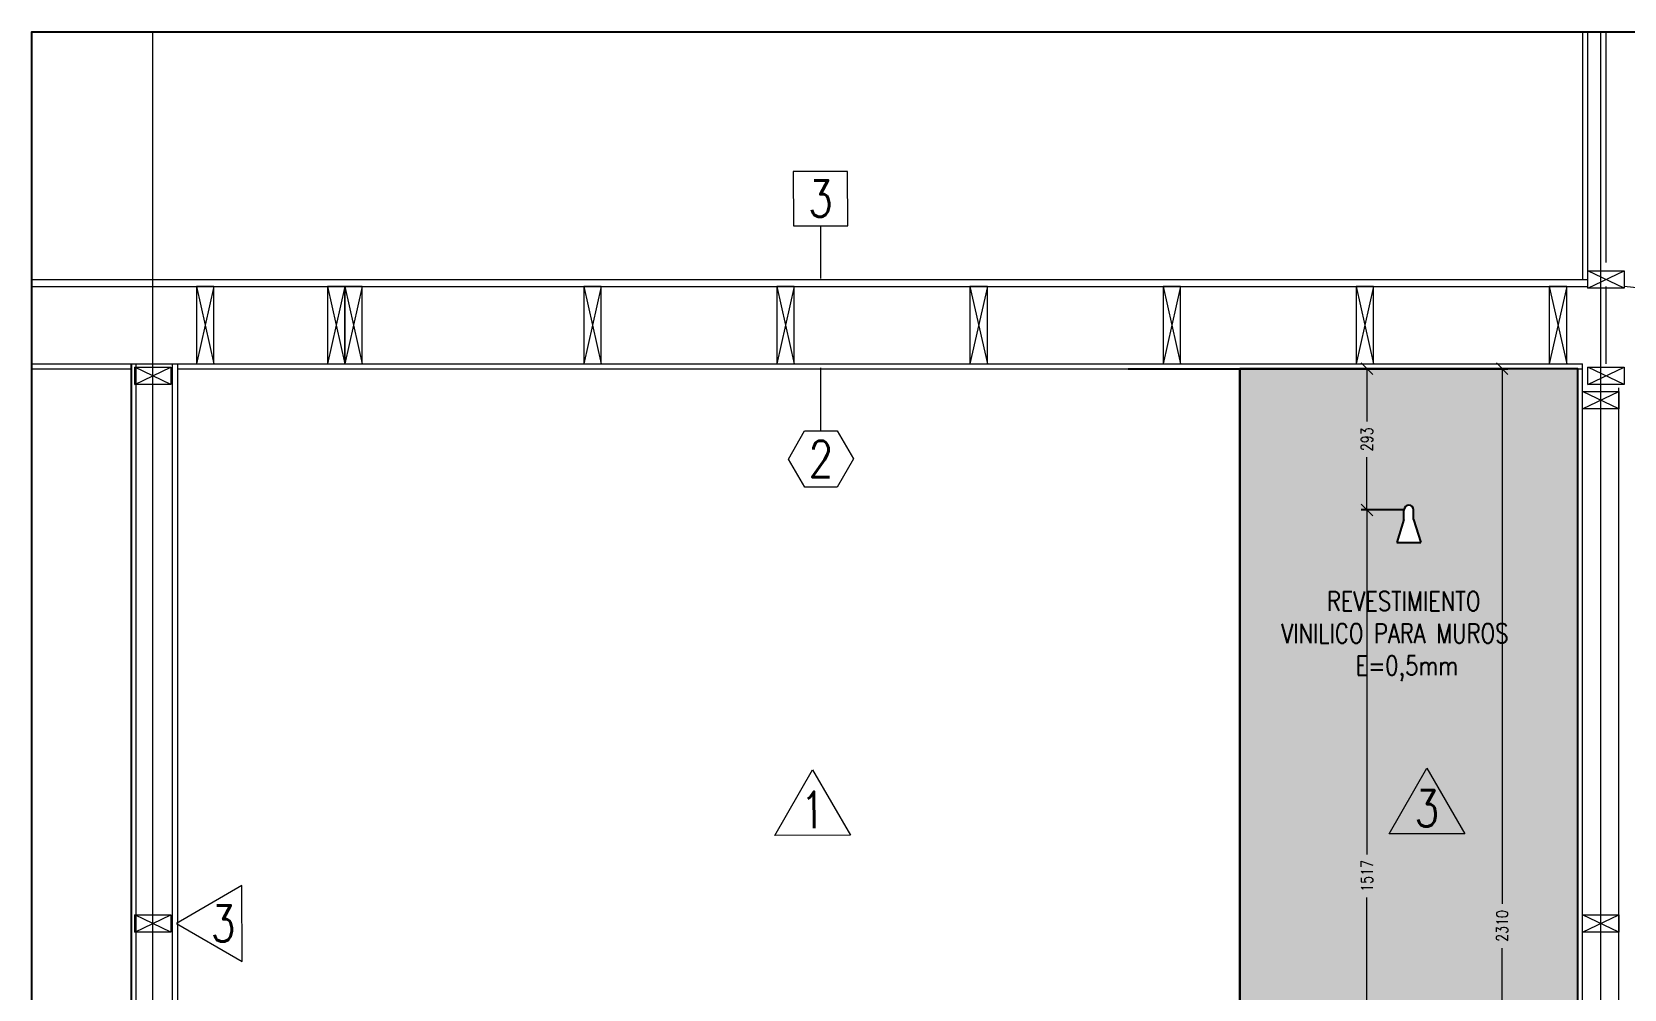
# Model space of a CAD drawing. Header units: metres. Extents: x -2 to 690, y -116 to 73.
# Drawn here: x 629.019 to 632.318, y 26.574 to 28.558 of the extents above; entities that cross this region are included whole.
import ezdxf

# ---------------------------------------------------------------- set-up
doc = ezdxf.new("R2010")
doc.units = ezdxf.units.M
doc.header["$LTSCALE"] = 5
doc.header["$MEASUREMENT"] = 0
doc.layers.get('0').update_dxf_attribs({"color": 30})
doc.layers.get('DEFPOINTS').update_dxf_attribs({"color": 210})
for name, color, linetype, lineweight in [('A-ANNO-DIMS', 3, 'Continuous', 18), ('A-ANNO-SYMB', 3, 'Continuous', 18), ('A-ANNO-TEXT', 3, 'Continuous', 18), ('A-DETL-MBND', 3, 'Continuous', 18), ('A-ELEV-MBE2', 4, 'Continuous', 25), ('A-ELEV-PATT', 8, 'Continuous', 18), ('A-WALL-PATT', 8, 'Continuous', 18), ('A-WALL-STUD', 3, 'Continuous', 18)]:
    doc.layers.add(name, color=color, linetype=linetype, lineweight=lineweight)
doc.styles.add('E-ROMANS', font='romans.shx', dxfattribs={"width": 0.8})
doc.dimstyles.new('E-0020_TICK_12', dxfattribs={"dimscale": 0.001, "dimtxt": 24, "dimasz": 24, "dimexe": 12, "dimexo": 8, "dimgap": 12, "dimtad": 0, "dimdec": 0, "dimlfac": 1000, "dimzin": 0, "dimdsep": 46, "dimtxsty": 'E-ROMANS', "dimblk": 'OBLIQUE', "dimcen": 12, "dimclrd": 256, "dimclre": 256, "dimclrt": 256, "dimadec": 0, "dimazin": 0, "dimtfac": 1, "dimtdec": 0, "dimtmove": 1, "dimatfit": 3, "dimldrblk": 'OPEN90', "dimfxl": 1, "dimtfill": 1, "dimtolj": 1, "dimtzin": 0, "dimlwd": -1, "dimarcsym": 0})

# ---------------------------------------------------------------- blocks, each defined once
blk = doc.blocks.new('_Oblique')
at = {"color": 0, "linetype": 'ByBlock', "lineweight": -2}
blk.add_line((-0.5, -0.5), (0.5, 0.5), dxfattribs=at)
blk = doc.blocks.new('*D134')
at = {"layer": 'A-ANNO-DIMS', "lineweight": -2, "transparency": 16777216}
for p, q in [((631.978, 27.8596), (631.7727, 27.8596)), ((631.8636, 27.5668), (631.7727, 27.5668))]:
    blk.add_line(p, q, dxfattribs=at)
at = {"layer": 'A-ANNO-DIMS', "transparency": 16777216}
for p, q in [((631.7847, 27.8596), (631.7847, 27.7499)), ((631.7847, 27.5668), (631.7847, 27.6765))]:
    blk.add_line(p, q, dxfattribs=at)
at = {"layer": 'DEFPOINTS', "color": 0, "transparency": 16777216}
for p in [(631.986, 27.8596), (631.7847, 27.5668), (631.8716, 27.5668)]:
    blk.add_point(p, dxfattribs=at)
at = {"layer": 'A-ANNO-DIMS', "transparency": 16777216, "xscale": 0.024, "yscale": 0.024, "zscale": 0.024}
for p, rotation in [((631.7847, 27.8596), 90), ((631.7847, 27.5668), 270)]:
    blk.add_blockref('_Oblique', p, dxfattribs=dict(at, rotation=rotation))
at = {"layer": 'A-ANNO-DIMS', "transparency": 16777216, "insert": (631.7847, 27.7132), "char_height": 0.024, "attachment_point": 5, "rotation": 90, "style": 'E-ROMANS', "bg_fill": 3, "box_fill_scale": 1.25, "bg_fill_color": 256, "bg_fill_true_color": 13158600, "bg_fill_transparency": 0}
blk.add_mtext('\\A1;293', dxfattribs=at)
blk = doc.blocks.new('_Open90')
at = {"color": 0, "linetype": 'ByBlock', "lineweight": -2}
for p, q in [((0, 0), (-1, 0)), ((-0.5, 0.5), (0, 0)), ((0, 0), (-0.5, -0.5))]:
    blk.add_line(p, q, dxfattribs=at)
blk = doc.blocks.new('*D135')
at = {"layer": 'A-ANNO-DIMS', "lineweight": -2, "transparency": 16777216}
for p, q in [((631.8636, 27.5668), (631.7727, 27.5668)), ((631.9736, 26.0496), (631.7727, 26.0496))]:
    blk.add_line(p, q, dxfattribs=at)
at = {"layer": 'A-ANNO-DIMS', "transparency": 16777216}
for p, q in [((631.7847, 27.5668), (631.7847, 26.8526)), ((631.7847, 26.0496), (631.7847, 26.7637))]:
    blk.add_line(p, q, dxfattribs=at)
at = {"layer": 'DEFPOINTS', "color": 0, "transparency": 16777216}
for p in [(631.8716, 27.5668), (631.7847, 26.0496), (631.9816, 26.0496)]:
    blk.add_point(p, dxfattribs=at)
at = {"layer": 'A-ANNO-DIMS', "transparency": 16777216, "xscale": 0.024, "yscale": 0.024, "zscale": 0.024}
for p, rotation in [((631.7847, 27.5668), 90), ((631.7847, 26.0496), 270)]:
    blk.add_blockref('_Oblique', p, dxfattribs=dict(at, rotation=rotation))
at = {"layer": 'A-ANNO-DIMS', "transparency": 16777216, "insert": (631.7847, 26.8082), "char_height": 0.024, "attachment_point": 5, "rotation": 90, "style": 'E-ROMANS', "bg_fill": 3, "box_fill_scale": 1.25, "bg_fill_color": 256, "bg_fill_true_color": 13158600, "bg_fill_transparency": 0}
blk.add_mtext('\\A1;1517', dxfattribs=at)
blk = doc.blocks.new('*D148')
at = {"layer": 'A-ANNO-DIMS', "lineweight": -2, "transparency": 16777216}
for p, q in [((631.29, 27.8596), (632.0769, 27.8596)), ((631.29, 25.5496), (632.0769, 25.5496))]:
    blk.add_line(p, q, dxfattribs=at)
at = {"layer": 'A-ANNO-DIMS', "transparency": 16777216}
for p, q in [((632.0649, 27.8596), (632.0649, 26.7504)), ((632.0649, 25.5496), (632.0649, 26.6587))]:
    blk.add_line(p, q, dxfattribs=at)
at = {"layer": 'DEFPOINTS', "color": 0, "transparency": 16777216}
for p in [(631.282, 27.8596), (631.282, 25.5496), (632.0649, 25.5496)]:
    blk.add_point(p, dxfattribs=at)
at = {"layer": 'A-ANNO-DIMS', "transparency": 16777216, "xscale": 0.024, "yscale": 0.024, "zscale": 0.024}
for p, rotation in [((632.0649, 27.8596), 90), ((632.0649, 25.5496), 270)]:
    blk.add_blockref('_Oblique', p, dxfattribs=dict(at, rotation=rotation))
at = {"layer": 'A-ANNO-DIMS', "transparency": 16777216, "insert": (632.0649, 26.7046), "char_height": 0.024, "attachment_point": 5, "rotation": 90, "style": 'E-ROMANS', "bg_fill": 3, "box_fill_scale": 1.25, "bg_fill_color": 256, "bg_fill_true_color": 13158600, "bg_fill_transparency": 0}
blk.add_mtext('\\A1;2310', dxfattribs=at)

msp = doc.modelspace()

# ---------------------------------------------------------------- linework, layer by layer
msp.add_lwpolyline([(629.0194, 24.3549), (629.0194, 28.5577), (633.1095, 28.5577), (633.1095, 24.3549)], close=True)
at = {"layer": 'A-ANNO-SYMB'}
for p, q in [((629.2701, 25.0446), (629.2701, 28.5577)), ((632.2691, 25.0446), (632.2691, 28.5577))]:
    msp.add_line(p, q, dxfattribs=at)
at = {"layer": 'A-ANNO-TEXT'}
for p, q in [((630.653, 28.1558), (630.6532, 28.0466)), ((630.6537, 27.7307), (630.6535, 27.8616))]:
    msp.add_line(p, q, dxfattribs=at)
for points in [[(630.7091, 28.2684), (630.5966, 28.2682), (630.5968, 28.1557), (630.7093, 28.1559)], [(630.6202, 27.6141), (630.5865, 27.6723), (630.62, 27.7307), (630.6874, 27.7308), (630.7211, 27.6725), (630.6875, 27.6142)], [(630.6367, 27.0284), (630.7154, 26.8926), (630.5585, 26.8924)], [(629.3188, 26.7096), (629.4548, 26.6313), (629.4546, 26.7882)]]:
    msp.add_lwpolyline(points, close=True, dxfattribs=at)
at = {"layer": 'A-DETL-MBND'}
for p, q in [((632.2317, 28.0446), (632.2319, 28.5577)), ((632.2426, 28.0446), (632.2426, 28.5577)), ((632.8176, 27.9796), (632.3176, 28.0296)), ((629.2256, 27.8696), (629.2356, 27.8696)), ((629.3106, 25.5856), (629.3106, 27.8696)), ((632.2216, 27.8596), (632.2316, 27.8596)), ((632.2316, 27.8596), (632.2316, 27.8696)), ((632.3066, 25.5856), (632.3066, 27.8196))]:
    msp.add_line(p, q, dxfattribs=at)
for points in [[(629.0194, 28.0446), (632.2426, 28.0446)], [(629.0194, 28.0296), (632.2426, 28.0296)], [(629.0194, 27.8696), (632.2316, 27.8696)], [(629.0194, 27.8596), (629.2256, 27.8596)], [(629.2256, 27.8696), (629.2256, 25.5496)], [(629.2356, 25.5496), (629.2356, 27.8696)], [(629.3106, 25.5496), (629.3216, 25.5496), (629.3216, 27.8696)], [(629.3216, 27.8596), (632.2316, 27.8596)], [(632.2216, 27.8596), (632.2216, 25.5496)], [(632.2316, 25.5496), (632.2316, 27.8596)]]:
    msp.add_lwpolyline(points, dxfattribs=at)
at = {"layer": 'A-ELEV-MBE2'}
for p, q in [((629.2256, 25.5496), (629.2256, 27.8696)), ((631.5216, 26.4496), (631.5216, 27.8596))]:
    msp.add_line(p, q, dxfattribs=at)
msp.add_lwpolyline([(631.5216, 27.8596), (631.5216, 26.0496), (632.2216, 26.0496), (632.2216, 27.8596), (631.5216, 27.8596)], dxfattribs=at)
at = {"layer": 'A-WALL-PATT', "ltscale": 0.1}
for p, q in [((632.2801, 28.0796), (632.2801, 28.5577)), ((632.2801, 27.8696), (632.2801, 28.0296)), ((632.2691, 26.7346), (632.2691, 27.7696)), ((632.2691, 25.5996), (632.2691, 26.6846))]:
    msp.add_line(p, q, dxfattribs=at)
at = {"layer": 'A-WALL-STUD'}
for p, q in [((632.3176, 28.0266), (632.2426, 28.0626)), ((632.2426, 28.0266), (632.3176, 28.0626)), ((629.3076, 27.8266), (629.2326, 27.8626)), ((629.2326, 27.8266), (629.3076, 27.8626)), ((632.3176, 27.8266), (632.2426, 27.8626)), ((632.2426, 27.8266), (632.3176, 27.8626)), ((632.3066, 27.7766), (632.2316, 27.8126)), ((632.2316, 27.7766), (632.3066, 27.8126)), ((629.3076, 26.6916), (629.2326, 26.7276)), ((629.2326, 26.6916), (629.3076, 26.7276)), ((632.3066, 26.6916), (632.2316, 26.7276)), ((632.2316, 26.6916), (632.3066, 26.7276))]:
    msp.add_line(p, q, dxfattribs=at)
for points in [[(632.3176, 28.0266), (632.2426, 28.0266), (632.2426, 28.0626), (632.3176, 28.0626)], [(629.3076, 27.8266), (629.2326, 27.8266), (629.2326, 27.8626), (629.3076, 27.8626)], [(632.3176, 27.8266), (632.2426, 27.8266), (632.2426, 27.8626), (632.3176, 27.8626)], [(632.3066, 27.7766), (632.2316, 27.7766), (632.2316, 27.8126), (632.3066, 27.8126)], [(629.3076, 26.6916), (629.2326, 26.6916), (629.2326, 26.7276), (629.3076, 26.7276)], [(632.3066, 26.6916), (632.2316, 26.6916), (632.2316, 26.7276), (632.3066, 26.7276)]]:
    msp.add_lwpolyline(points, close=True, dxfattribs=at)
for points in [[(629.3606, 28.0296), (629.3606, 27.8696), (629.3966, 27.8696), (629.3966, 28.0296), (629.3606, 28.0296)], [(629.3966, 28.0296), (629.3606, 27.8696)], [(629.3606, 28.0296), (629.3966, 27.8696)], [(629.6316, 28.0296), (629.6316, 27.8696), (629.6676, 27.8696), (629.6676, 28.0296), (629.6316, 28.0296)], [(629.6676, 28.0296), (629.6316, 27.8696)], [(629.6316, 28.0296), (629.6676, 27.8696)], [(629.6676, 28.0296), (629.6676, 27.8696), (629.7036, 27.8696), (629.7036, 28.0296), (629.6676, 28.0296)], [(629.7036, 28.0296), (629.6676, 27.8696)], [(629.6676, 28.0296), (629.7036, 27.8696)], [(630.1626, 28.0296), (630.1626, 27.8696), (630.1986, 27.8696), (630.1986, 28.0296), (630.1626, 28.0296)], [(630.1986, 28.0296), (630.1626, 27.8696)], [(630.1626, 28.0296), (630.1986, 27.8696)], [(630.5626, 28.0296), (630.5626, 27.8696), (630.5986, 27.8696), (630.5986, 28.0296), (630.5626, 28.0296)], [(630.5986, 28.0296), (630.5626, 27.8696)], [(630.5626, 28.0296), (630.5986, 27.8696)], [(630.9626, 28.0296), (630.9626, 27.8696), (630.9986, 27.8696), (630.9986, 28.0296), (630.9626, 28.0296)], [(630.9986, 28.0296), (630.9626, 27.8696)], [(630.9626, 28.0296), (630.9986, 27.8696)], [(632.1626, 28.0296), (632.1626, 27.8696), (632.1986, 27.8696), (632.1986, 28.0296), (632.1626, 28.0296)], [(632.1986, 28.0296), (632.1626, 27.8696)], [(632.1626, 28.0296), (632.1986, 27.8696)]]:
    msp.add_lwpolyline(points, dxfattribs=at)

# ---------------------------------------------------------------- texts
at = {"layer": 'A-ANNO-TEXT', "char_height": 0.075, "attachment_point": 5, "style": 'E-ROMANS'}
for s, insert, rotation in [('\\pi-0.45,l0.45,t0.45;3', (630.6529, 28.2121), 0.0878), ('\\pi-0.45,l0.45,t0.45;2', (630.6538, 27.6724), 0.0878), ('\\pi-0.45,l0.45,t0.45;1', (630.6369, 26.9451), 0.0878), ('\\pi-0.45,l0.45,t0.45;3', (629.4157, 26.7097), 0.0887)]:
    msp.add_mtext(s, dxfattribs=dict(at, insert=insert, rotation=rotation))

# ---------------------------------------------------------------- next in the draw order: dimensions: what is measured, and where the dimension line sits
at = {"layer": 'A-ANNO-DIMS'}
dim = msp.add_linear_dim(base=(631.7847, 27.5668), p1=(631.986, 27.8596), p2=(631.8716, 27.5668), angle=270, dimstyle='E-0020_TICK_12', dxfattribs=at)
dim.commit()
dim.dimension.update_dxf_attribs({"geometry": '*D134', "text_midpoint": (631.7847, 27.7132)})

# ---------------------------------------------------------------- next in the draw order: dimensions: what is measured, and where the dimension line sits
dim = msp.add_linear_dim(base=(631.7847, 26.0496), p1=(631.8716, 27.5668), p2=(631.9816, 26.0496), angle=270, dimstyle='E-0020_TICK_12', dxfattribs=at)
dim.commit()
dim.dimension.update_dxf_attribs({"geometry": '*D135', "text_midpoint": (631.7847, 26.8082)})

# ---------------------------------------------------------------- next in the draw order: dimensions: what is measured, and where the dimension line sits
dim = msp.add_linear_dim(base=(632.0649, 25.5496), p1=(631.282, 27.8596), p2=(631.282, 25.5496), angle=270, dimstyle='E-0020_TICK_12', dxfattribs=at)
dim.commit()
dim.dimension.update_dxf_attribs({"geometry": '*D148', "text_midpoint": (632.0649, 26.7046)})

# ---------------------------------------------------------------- next in the draw order: hatches: boundary and pattern name
at = {"layer": 'A-ELEV-PATT'}
h = msp.add_hatch(dxfattribs=at)
h.set_pattern_fill('DOTS', color=1, scale=0.02, style=0)
h.set_pattern_definition([(0, (-52.462414, -46.735694), (0.015875, 0.03175), [0, -0.03175])])
h.paths.add_polyline_path([(632.2216, 27.8596), (631.5216, 27.8596), (631.5216, 26.0496), (632.2216, 26.0496)])
h.paths.add_polyline_path([(631.8965, 27.4996), (631.8467, 27.4996), (631.8616, 27.5469), (631.8616, 27.5668, -1), (631.8816, 27.5668), (631.8816, 27.5469)], flags=16)
h.paths.add_polyline_path([(631.9713, 26.1896, -1), (631.9376, 26.1896, -1)], flags=16)
h.paths.add_polyline_path([(631.8815, 26.1699), (631.88, 26.1553), (631.88, 26.1512), (631.8632, 26.1512), (631.8632, 26.1553), (631.8618, 26.1699, -4.229112)], flags=16)
h.paths.add_polyline_path([(631.9663, 26.1896, -1), (631.9426, 26.1896, -1)], flags=0)
h.paths.add_polyline_path([(631.8056, 26.1896, -1), (631.7719, 26.1896, -1)], flags=16)
h.paths.add_polyline_path([(631.8006, 26.1896, -1), (631.7769, 26.1896, -1)], flags=0)
h.paths.add_polyline_path([(631.5256, 25.6496), (631.117, 25.6496), (631.1151, 25.5496), (631.5256, 25.5496)])
h.paths.add_polyline_path([(631.0262, 25.6496), (630.6716, 25.6496), (630.6716, 25.5996), (630.6466, 25.5996), (630.6466, 25.5496), (631.0338, 25.5496, -0.33842), (631.0281, 25.554)])
h.paths.add_polyline_path([(630.0966, 25.5996), (630.0716, 25.5996), (630.0716, 25.6496), (629.753, 25.6496), (629.7732, 25.574, 0.161326), (629.7784, 25.5661, -0.183712), (629.7841, 25.5565), (629.7841, 25.5496), (630.0966, 25.5496)])
h.paths.add_polyline_path([(629.5902, 25.6496), (629.3216, 25.6496), (629.3216, 25.5496), (629.5591, 25.5496), (629.5591, 25.551, -0.275308), (629.5649, 25.5661, 0.161326), (629.5701, 25.574)])

# ---------------------------------------------------------------- next in the draw order: linework, layer by layer
at = {"ltscale": 0.1}
for p, q in [((631.8616, 27.5469), (631.8467, 27.4996)), ((631.8616, 27.5469), (631.8616, 27.5668)), ((631.8816, 27.5469), (631.8816, 27.5668)), ((631.8816, 27.5469), (631.8965, 27.4996)), ((631.8467, 27.4996), (631.8965, 27.4996))]:
    msp.add_line(p, q, dxfattribs=at)
msp.add_arc((631.8716, 27.5668), 0.01, 0, 180, dxfattribs=at)
at = {"layer": 'A-ANNO-TEXT'}
msp.add_lwpolyline([(631.909, 27.0316), (631.9876, 26.8958), (631.8308, 26.8956)], close=True, dxfattribs=at)
at = {"layer": 'A-WALL-STUD'}
for points in [[(631.3626, 28.0296), (631.3626, 27.8696), (631.3986, 27.8696), (631.3986, 28.0296), (631.3626, 28.0296)], [(631.3986, 28.0296), (631.3626, 27.8696)], [(631.3626, 28.0296), (631.3986, 27.8696)], [(631.7626, 28.0296), (631.7626, 27.8696), (631.7986, 27.8696), (631.7986, 28.0296), (631.7626, 28.0296)], [(631.7986, 28.0296), (631.7626, 27.8696)], [(631.7626, 28.0296), (631.7986, 27.8696)]]:
    msp.add_lwpolyline(points, dxfattribs=at)

# ---------------------------------------------------------------- next in the draw order: texts
at = {"layer": 'A-ANNO-TEXT', "insert": (631.8732, 27.2121), "char_height": 0.04, "attachment_point": 7, "style": 'E-ROMANS'}
msp.add_mtext('\\pi-0.17143;REVESTIMIENTO\\P\\pi-0.2659;VINILICO PARA MUROS\\P\\pi-0.112;E=0,5mm', dxfattribs=at)
at = {"layer": 'A-ANNO-TEXT', "insert": (631.9091, 26.9483), "char_height": 0.075, "attachment_point": 5, "rotation": 0.0878, "style": 'E-ROMANS'}
msp.add_mtext('\\pi-0.45,l0.45,t0.45;3', dxfattribs=at)

doc.saveas('drawing.dxf')
